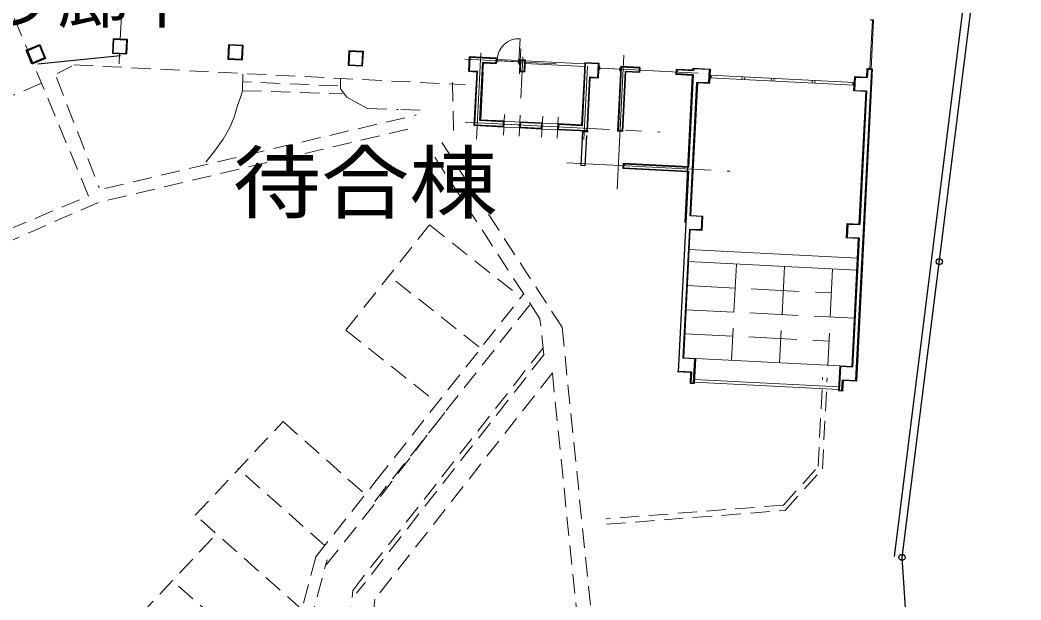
# Model space of a CAD drawing. Units: millimetres, scale not verified. Extents: x -31809 to 45902, y -57727 to 50868.
# Drawn here: x 8381 to 45785, y 5660 to 27335 of the extents above; entities that cross this region are included whole.
import ezdxf
from ezdxf.enums import TextEntityAlignment as Align

# ---------------------------------------------------------------- set-up
doc = ezdxf.new("R2010")
doc.units = ezdxf.units.MM
doc.header["$LTSCALE"] = 600
for name, pattern in [('CHAIN2', [12, 9, -1, 1, -1]), ('DASHED1', [1.8, 1.2, -0.6]), ('DASHED3', [4, 3, -1])]:
    doc.linetypes.add(name, pattern=pattern)
for name, color, linetype, lineweight in [('0-0', 7, 'Continuous', 25), ('0-1', 4, 'DASHED1', 9), ('0-3', 7, 'Continuous', 25), ('3-1', 3, 'Continuous', 25), ('4-0', 7, 'Continuous', 25)]:
    doc.layers.add(name, color=color, linetype=linetype, lineweight=lineweight)
doc.styles.add('ＭＳ 明朝', font='')
doc.styles.get('ＭＳ 明朝').set_extended_font_data('MS Mincho')

msp = doc.modelspace()

# ---------------------------------------------------------------- linework, layer by layer
at = {"layer": '0-0'}
for p, q in [((45491.1, 42696), (41043.9, 7286.5)), ((45785.3, 42659.1), (41338, 7249.5)), ((41338, 7249.5), (42416.5, -10008.5))]:
    msp.add_line(p, q, dxfattribs=at)
for centre in [(42735.2, 18301.2), (41338, 7249.5)]:
    msp.add_circle(centre, 116.2, dxfattribs=at)
at = {"layer": '0-1'}
for p, q in [((10942.2, 20756.3), (1831.8, 42576.9)), ((10314.1, 25614.3), (9772.1, 25336.7)), ((10393.6, 25658.3), (25024.3, 24915.3)), ((9741.6, 25180.8), (11343.4, 21059.5)), ((9182.8, 24970.5), (-10752.5, 16647.3)), ((16690.2, 24693.3), (20429.4, 24572.2)), ((20263.2, 24873.2), (16736.6, 25028.7)), ((24543.4, 25005.7), (24578.7, 23151.3)), ((20597.5, 24455.2), (20905.3, 24282)), ((16383.6, 23710.4), (16502.7, 24136.3)), ((21366.2, 24028.3), (20905.3, 24282)), ((21366.2, 24028.3), (22507.6, 23992.4)), ((23334.4, 23966.5), (22507.6, 23992.4)), ((11551.9, 21040.7), (23188.8, 23785.6)), ((16219.2, 23321), (16383.6, 23710.4)), ((22874.4, 23256.1), (11319.2, 20520.1)), ((15977.6, 22882), (16219.2, 23321)), ((27806.5, 16172.7), (23701.7, 22478.4)), ((28637.9, 15850.2), (24138.2, 22762.5)), ((-8993, 12433.1), (10942.2, 20756.3)), ((11319.2, 20520.1), (-13915.8, 9491.6)), ((20557.5, 15744.3), (23680.2, 19681.9)), ((23680.2, 19681.9), (27036.9, 17019.8)), ((25529.8, 15119.5), (22173.1, 17781.5)), ((21635, 9344.9), (27518.3, 16803.7)), ((27956.4, 14825.8), (27806.5, 16172.7)), ((20557.5, 15744.3), (23914.2, 13082.3)), ((28637.9, 15850.2), (32653.1, -23645.9)), ((27927.9, 15082.1), (20815.2, 6020.8)), ((27956.4, 14825.8), (20957.3, 5909.2)), ((28273.1, 14145.4), (21636.7, 5690.9)), ((28273.1, 14145.4), (32146.9, -23959.6)), ((38207.8, 10650.5), (38372.6, 13974)), ((38369.2, 10561.6), (38537.9, 13965.9)), ((24259.4, 12672.1), (21695.4, 9336.8)), ((19773.3, 7696.1), (16525.9, 10569.6)), ((36905.2, 9204.1), (38207.8, 10650.5)), ((36968.2, 9006.1), (38369.2, 10561.6)), ((19821.2, 6974.8), (21692.9, 9338.8)), ((36905.2, 9204.1), (30277.7, 8692.5)), ((30293.2, 8490.8), (36968.2, 9006.1)), ((18910, 5310.3), (14931.5, 8830.7)), ((9168.8, 1148.7), (15645.2, 8051)), ((19440.7, 7276.1), (18910, 5310.3)), ((19199.1, 4739.2), (19853.9, 7164.5)), ((17265.2, 3557.3), (14076.4, 6379)), ((20670.7, 4683.7), (20815.2, 6020.8)), ((21636.7, 5690.9), (21485.5, 4291.7))]:
    msp.add_line(p, q, dxfattribs=at)
for points in [[(16502.7, 24136.3), (16630.6, 24480.4), (16690.2, 24693.3), (16705.7, 25314.4)], [(20597.5, 24455.2), (20358.1, 24759.6), (20359.2, 25131.3)], [(15326.8, 22027), (15690.8, 22479.3), (15977.6, 22882)], [(19440.7, 7276.1), (21693.2, 10121.1), (27176.8, 17073.1)], [(14931.5, 8830.7), (18209.9, 12324.7), (21284.1, 9604.4)]]:
    msp.add_lwpolyline(points, dxfattribs=at)
at = {"layer": '0-3'}
msp.add_line((9046.3, 25700.9), (12139, 26005.1), dxfattribs=at)
at = {"layer": '3-1'}
for p, q in [((8605.4, 26202.5), (9122.2, 26418.3)), ((8821.2, 25685.8), (8605.4, 26202.5)), ((9122.2, 26418.3), (9337.9, 25901.5)), ((9337.9, 25901.5), (8821.2, 25685.8))]:
    msp.add_line(p, q, dxfattribs=at)
at = {"layer": '3-1', "color": 7}
msp.add_lwpolyline([(9298.7, 25917.7), (8837.3, 25725), (8644.7, 26186.4), (9106.1, 26379.1)], close=True, dxfattribs=at)
at = {"layer": '4-0', "color": 6, "lineweight": 18}
for p, q in [((12257.6, 29176), (12127.7, 26619.3)), ((40232.3, 27334.9), (40140, 25517.2)), ((40275.1, 27332.7), (40182.8, 25515.1)), ((40275.1, 27332.7), (40232.3, 27334.9)), ((12100.4, 26080), (12081.1, 25700.5)), ((26207.3, 25859.3), (26205.1, 25816.5)), ((27024.1, 25774.9), (26205.1, 25816.5)), ((27026.3, 25817.7), (26207.3, 25859.3)), ((27026.3, 25817.7), (27024.1, 25774.9)), ((27250.9, 25706.1), (29478, 25593)), ((27256, 25806), (29483.1, 25692.9)), ((30048.5, 25489), (30013.5, 25490.8)), ((30053.6, 25588.9), (30018.6, 25590.6)), ((30048.5, 25489), (30053.6, 25588.9)), ((30790.1, 25501.4), (30051, 25538.9)), ((30787.5, 25451.5), (30792.6, 25551.3)), ((30787.5, 25451.5), (30822.5, 25449.7)), ((30792.6, 25551.3), (30827.6, 25549.5)), ((40182.8, 25515.1), (40140, 25517.2)), ((34153.1, 25180.4), (39556.2, 24906)), ((34158.2, 25280.3), (39561.2, 25005.9)), ((34208, 25177.6), (34213.1, 25277.5)), ((35356.6, 25119.3), (35361.6, 25219.2)), ((35456.4, 25114.2), (35461.5, 25214.1)), ((35456.4, 25114.2), (35461.5, 25214.1)), ((36455.1, 25063.5), (36460.2, 25163.4)), ((36555, 25058.4), (36560.1, 25158.3)), ((37978.2, 24986.2), (37983.3, 25086)), ((38078.1, 24981.1), (38083.1, 25081)), ((39501.2, 24908.8), (39506.3, 25008.7)), ((26468.3, 23407.9), (26433.4, 23409.6)), ((26471.9, 23477.8), (26436.9, 23479.6)), ((26468.3, 23407.9), (26471.9, 23477.8)), ((26470.1, 23442.8), (27049.4, 23413.4)), ((27047.6, 23378.5), (27051.1, 23448.4)), ((27047.6, 23378.5), (27082.5, 23376.7)), ((27051.1, 23448.4), (27086.1, 23446.6)), ((27891.5, 23335.6), (27856.5, 23337.4)), ((27895, 23405.5), (27860.1, 23407.3)), ((27891.5, 23335.6), (27895, 23405.5)), ((27893.3, 23370.6), (28472.5, 23341.1)), ((28470.7, 23306.2), (28474.3, 23376.1)), ((28470.7, 23306.2), (28505.7, 23304.4)), ((28474.3, 23376.1), (28509.3, 23374.3)), ((33580, 13895), (38983.1, 13620.6)), ((33575, 13795.1), (38978, 13520.7))]:
    msp.add_line(p, q, dxfattribs=at)
at = {"layer": '4-0', "color": 3}
for p, q in [((12397.4, 26605.6), (11858.1, 26633)), ((12370, 26066.3), (12397.4, 26605.6)), ((16716.8, 26386.2), (16177.5, 26413.6)), ((16689.4, 25846.9), (16716.8, 26386.2)), ((21211, 26158), (20671.7, 26185.4)), ((21183.7, 25618.7), (21211, 26158)), ((25165.9, 25957.2), (25138.6, 25417.9)), ((26189.6, 25905.2), (25165.9, 25957.2)), ((26189.6, 25905.2), (26180, 25715.5)), ((27048.5, 25861.6), (27258.2, 25851)), ((27258.2, 25851), (27235.4, 25401.5)), ((29485.4, 25737.9), (29458, 25198.6)), ((30024.7, 25710.5), (29485.4, 25737.9)), ((29997.3, 25171.2), (30024.7, 25710.5)), ((30829.8, 25594.5), (30707.4, 23182.6)), ((31543.9, 25558.2), (30829.8, 25594.5)), ((32902.2, 25489.3), (32892.5, 25299.5)), ((33526.4, 25457.6), (32902.2, 25489.3)), ((33526.4, 25457.6), (33530.2, 25532.5)), ((33530.2, 25532.5), (34169.3, 25500)), ((34169.3, 25500), (34142, 24960.7)), ((40227.5, 25507.8), (39635.2, 13842.8)), ((40021.8, 25202.8), (40037.8, 25517.4)), ((40037.8, 25517.4), (40082.7, 25515.1)), ((40182.6, 25510.1), (40227.5, 25507.8)), ((25138.6, 25417.9), (25458.1, 25401.7)), ((25356, 23389.3), (25458.1, 25401.7)), ((25677.9, 25390.5), (25586.8, 23597.8)), ((29458, 25198.6), (29367, 23405.9)), ((29677.7, 25187.4), (29575.5, 23175)), ((29677.7, 25187.4), (29997.3, 25171.2)), ((33516.7, 25267.8), (32892.5, 25299.5)), ((33237.5, 19769.9), (33516.7, 25267.8)), ((33692.5, 24983.5), (33441, 20029.9)), ((34142, 24960.7), (33692.5, 24983.5)), ((26460.7, 23553.4), (25586.8, 23597.8)), ((26449.5, 23333.7), (25356, 23389.3)), ((26453.3, 23408.6), (26449.5, 23333.7)), ((26460.7, 23553.4), (26456.9, 23478.5)), ((27058.8, 23302.8), (27062.6, 23377.7)), ((27872.7, 23261.5), (27058.8, 23302.8)), ((27066.1, 23447.6), (27069.9, 23522.5)), ((27883.9, 23481.2), (27069.9, 23522.5)), ((27876.5, 23336.4), (27872.7, 23261.5)), ((27883.9, 23481.2), (27880.1, 23406.3)), ((28481.9, 23230.5), (28485.7, 23305.4)), ((29575.5, 23175), (28481.9, 23230.5)), ((28489.3, 23375.3), (28493.1, 23450.2)), ((29367, 23405.9), (28493.1, 23450.2)), ((30921.9, 21985.2), (33363.8, 21861.2)), ((33620.4, 14688.9), (33572.4, 13745.2)), ((38975.5, 13470.8), (39023.4, 14414.6)), ((33453.1, 14156.7), (32953.8, 14182.1)), ((39135.8, 13868.2), (39115.3, 13463.7)), ((39635.2, 13842.8), (39135.8, 13868.2)), ((39115.3, 13463.7), (38975.5, 13470.8))]:
    msp.add_line(p, q, dxfattribs=at)
at = {"layer": '4-0', "color": 4, "lineweight": 9}
for p, q in [((27026.3, 25817.7), (27067.8, 26636.6)), ((26449.5, 23333.7), (27058.8, 23302.8)), ((26460.7, 23553.4), (27069.9, 23522.5)), ((28481.9, 23230.5), (27872.7, 23261.5)), ((27883.9, 23481.2), (28493.1, 23450.2)), ((33376.3, 18756.5), (39678.2, 18436.5)), ((33353.5, 18307.1), (39655.4, 17987.1)), ((33620.4, 14688.9), (39023.4, 14414.6))]:
    msp.add_line(p, q, dxfattribs=at)
at = {"layer": '4-0', "color": 5, "linetype": 'CHAIN2', "lineweight": 9}
for p, q in [((27089.6, 26275.8), (27041.5, 25328.5)), ((24998.1, 25870.6), (28414.3, 25697.1)), ((25604.1, 26107.1), (25440.3, 22880.7)), ((27168.9, 25964.7), (27090.2, 24414.9)), ((30946.5, 26017.7), (30692.1, 21009.7)), ((29589, 25609.6), (29450.1, 22874.4)), ((30353.1, 25523.6), (33721.9, 25352.5)), ((26488.6, 23807.8), (26449, 23026.8)), ((27067.9, 23778.4), (27028.2, 22997.4)), ((27911.8, 23735.6), (27872.1, 22954.5)), ((28491.1, 23706.1), (28451.4, 22925.1)), ((25014.2, 23516.8), (32304.4, 23146.6)), ((28819.5, 21996.8), (34910.4, 21687.5))]:
    msp.add_line(p, q, dxfattribs=at)
at = {"layer": '4-0'}
for p, q in [((25184.9, 25936.2), (25159.5, 25436.9)), ((26168.6, 25886.3), (25184.9, 25936.2)), ((26168.6, 25886.3), (26161, 25736.5)), ((27086.9, 25829.3), (27236.7, 25821.7)), ((27236.7, 25821.7), (27216.5, 25422.5)), ((25159.5, 25436.9), (25479.1, 25420.6)), ((25565.8, 23578.9), (25676.7, 25761)), ((25676.7, 25761), (26161, 25736.5)), ((29504.3, 25716.9), (29385.9, 23384.9)), ((30848.8, 25573.5), (30728.3, 23201.6)), ((31522.9, 25539.3), (30848.8, 25573.5)), ((31522.9, 25539.3), (31515.3, 25389.5)), ((32921.1, 25468.3), (32913.5, 25318.5)), ((33545.3, 25436.6), (32921.1, 25468.3)), ((33549.1, 25511.5), (33545.3, 25436.6)), ((34148.4, 25481), (33549.1, 25511.5)), ((34123, 24981.7), (34148.4, 25481)), ((39616.2, 13863.8), (40206.5, 25488.8)), ((40056.7, 25496.4), (40040.8, 25181.8)), ((40056.7, 25496.4), (40206.5, 25488.8)), ((25376.9, 23408.2), (25479.1, 25420.6)), ((29658.7, 25208.4), (29556.6, 23196)), ((29658.7, 25208.4), (29978.3, 25192.2)), ((30991, 25416.1), (30878.2, 23194)), ((31515.3, 25389.5), (30991, 25416.1)), ((33537.7, 25286.8), (32913.5, 25318.5)), ((33537.7, 25286.8), (33362.7, 21841.2)), ((39591.3, 25204.6), (39566, 24705.3)), ((39591.3, 25204.6), (40040.8, 25181.8)), ((33420, 20010.9), (33673.6, 25004.5)), ((34123, 24981.7), (33673.6, 25004.5)), ((39566, 24705.3), (40015.4, 24682.5)), ((40015.4, 24682.5), (39761.8, 19688.9)), ((26439.7, 23534.5), (25565.8, 23578.9)), ((26430.6, 23354.7), (25376.9, 23408.2)), ((26439.7, 23534.5), (26430.6, 23354.7)), ((27079.7, 23321.8), (27088.9, 23501.5)), ((27853.8, 23282.4), (27079.7, 23321.8)), ((27862.9, 23462.2), (27088.9, 23501.5)), ((27862.9, 23462.2), (27853.8, 23282.4)), ((28502.9, 23249.5), (28512, 23429.3)), ((29556.6, 23196), (28502.9, 23249.5)), ((29385.9, 23384.9), (28512, 23429.3)), ((30878.2, 23194), (30728.3, 23201.6)), ((29405.2, 23173.6), (29340.3, 21895.3)), ((29405.2, 23173.6), (29610.2, 23163.2)), ((29547.7, 23022.4), (29490.1, 21887.7)), ((29490.1, 21887.7), (29340.3, 21895.3)), ((30940.9, 21964.2), (30933.3, 21814.4)), ((30933.3, 21814.4), (33355.1, 21691.4)), ((30940.9, 21964.2), (33362.7, 21841.2)), ((33355.1, 21691.4), (32974.8, 14201)), ((33869.4, 19988.1), (33420, 20010.9)), ((33844.1, 19488.8), (33869.4, 19988.1)), ((33394.6, 19511.6), (33149.9, 14692.8)), ((33844.1, 19488.8), (33394.6, 19511.6)), ((39312.4, 19711.7), (39287.1, 19212.4)), ((39312.4, 19711.7), (39761.8, 19688.9)), ((39287.1, 19212.4), (39736.5, 19189.5)), ((39736.5, 19189.5), (39491.8, 14370.8)), ((33599.4, 14670), (33149.9, 14692.8)), ((33553.5, 13766.1), (33599.4, 14670)), ((39042.4, 14393.6), (38996.5, 13489.7)), ((39042.4, 14393.6), (39491.8, 14370.8)), ((33474.1, 14175.7), (32974.8, 14201)), ((33474.1, 14175.7), (33453.6, 13771.2)), ((39096.3, 13484.7), (39116.9, 13889.2)), ((39116.9, 13889.2), (39616.2, 13863.8)), ((33453.6, 13771.2), (33553.5, 13766.1)), ((38996.5, 13489.7), (39096.3, 13484.7))]:
    msp.add_line(p, q, dxfattribs=at)
at = {"layer": '4-0', "color": 4, "linetype": 'DASHED3', "lineweight": 9}
for p, q in [((35151.2, 18215.8), (34968.6, 14620.5)), ((36948.9, 18124.6), (36766.3, 14529.2)), ((38746.6, 18033.3), (38564, 14437.9)), ((33307.9, 17408.3), (38700.9, 17134.4)), ((33262.2, 16509.4), (39564.1, 16189.4)), ((33216.6, 15610.6), (38609.6, 15336.7))]:
    msp.add_line(p, q, dxfattribs=at)
at = {"layer": '4-0', "color": 6, "lineweight": 18}
for points in [[(40276.4, 27357.7), (40275.4, 27337.7), (40225.5, 27340.2), (40224.7, 27325.3), (40174.8, 27327.8), (40176.5, 27362.7)], [(26167.4, 25861.3), (26202.3, 25859.5), (26199.8, 25809.6), (26214.8, 25808.8), (26212.2, 25758.9), (26162.3, 25761.4)], [(27066.2, 25815.6), (27031.3, 25817.4), (27028.7, 25767.5), (27013.7, 25768.2), (27011.2, 25718.3), (27061.1, 25715.8)], [(40181.6, 25490.1), (40182.6, 25510.1), (40132.7, 25512.6), (40133.4, 25527.6), (40083.5, 25530.1), (40081.7, 25495.2)]]:
    msp.add_lwpolyline(points, dxfattribs=at)
at = {"layer": '4-0', "color": 3}
for points in [[(11858.1, 26633), (11830.7, 26093.7), (12370, 26066.3)], [(16177.5, 26413.6), (16150.1, 25874.3), (16689.4, 25846.9)], [(20671.7, 26185.4), (20644.3, 25646.1), (21183.7, 25618.7)], [(27048.5, 25861.6), (27038.9, 25671.8), (27058.9, 25670.8)], [(25677.9, 25390.5), (25695.6, 25740.1), (26180, 25715.5)], [(27058.9, 25670.8), (27045.7, 25411.2), (27235.4, 25401.5)], [(31543.9, 25558.2), (31534.3, 25368.5), (31010, 25395.1)], [(31010, 25395.1), (30897.1, 23173), (30707.4, 23182.6)], [(39023.4, 14414.6), (39472.8, 14391.7), (39715.5, 19170.6), (39266.1, 19193.4), (39293.4, 19732.7), (39742.9, 19709.9), (39994.4, 24663.5), (39545, 24686.3), (39572.4, 25225.6), (40021.8, 25202.8)], [(30921.9, 21985.2), (30912.3, 21795.4), (33354.1, 21671.4)], [(33441, 20029.9), (33890.4, 20007.1), (33863, 19467.8), (33413.6, 19490.6), (33170.9, 14711.8), (33620.4, 14688.9)], [(33572.4, 13745.2), (33432.6, 13752.3), (33453.1, 14156.7)]]:
    msp.add_lwpolyline(points, dxfattribs=at)
at = {"layer": '4-0'}
for points in [[(11851.7, 26112.6), (12351, 26087.3), (12376.4, 26586.6), (11877, 26612)], [(16171.1, 25893.3), (16670.5, 25867.9), (16695.8, 26367.3), (16196.5, 26392.6)], [(20665.3, 25665.1), (21164.7, 25639.7), (21190.1, 26139.1), (20690.7, 26164.4)]]:
    msp.add_lwpolyline(points, close=True, dxfattribs=at)
for points in [[(27086.9, 25829.3), (27066.7, 25430.1), (27216.5, 25422.5)], [(29978.3, 25192.2), (30003.7, 25691.5), (29504.3, 25716.9)]]:
    msp.add_lwpolyline(points, dxfattribs=at)
at = {"layer": '4-0', "color": 4, "lineweight": 9}
msp.add_arc((27026.3, 25817.7), 820, 87.093, 177.093, dxfattribs=at)

# ---------------------------------------------------------------- texts
at = {"layer": '0-0', "style": 'ＭＳ 明朝', "width": 1.1}
msp.add_text('渡り廊下', height=1760, dxfattribs=at).set_placement((4497.1, 26712.8), align=Align.BOTTOM_LEFT)
at = {"layer": '0-0', "color": 3, "style": 'ＭＳ 明朝', "width": 1.1}
msp.add_text('待合棟', height=2199, dxfattribs=at).set_placement((16330.5, 19497.3), align=Align.BOTTOM_LEFT)

doc.saveas('drawing.dxf')
